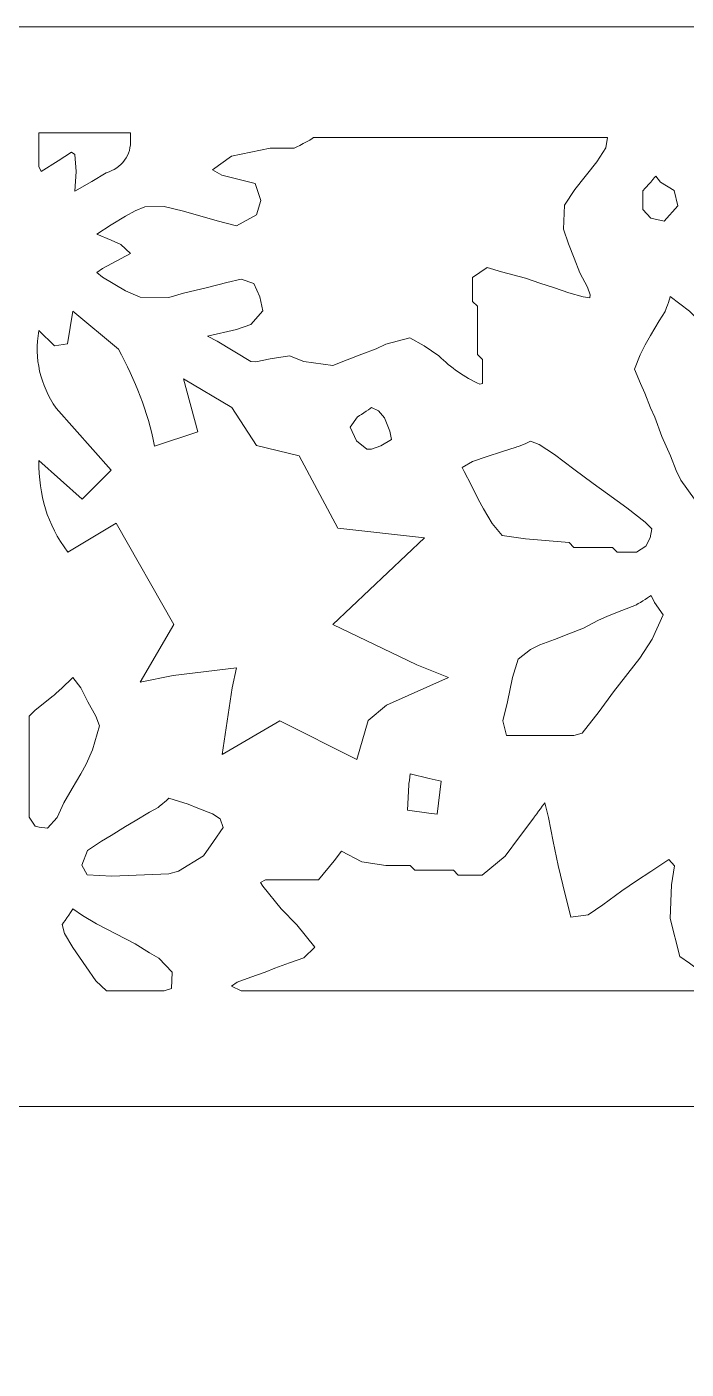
# Model space of a CAD drawing. Header units: centimetres. Extents: x -13.8 to 13.8, y -13.7 to 13.7.
# Drawn here: x 4.153 to 5.725, y 10.472 to 13.671 of the extents above; entities that cross this region are included whole.
import ezdxf

# ---------------------------------------------------------------- set-up
doc = ezdxf.new("R2010")
doc.units = ezdxf.units.CM
doc.header["$MEASUREMENT"] = 0
doc.layers.add('Layer 1', color=7, linetype='Continuous')

msp = doc.modelspace()

# ---------------------------------------------------------------- linework, layer by layer
at = {"layer": 'Layer 1', "lineweight": 0}
msp.add_lwpolyline([(0.95375, 0.85022), (13.77439, 0.85022), (13.77439, 13.67104), (0.95375, 13.67104), (0.95375, 0.85022)], close=True, dxfattribs=at)
at = {"layer": 'Layer 1', "color": 7, "lineweight": 0}
msp.add_lwpolyline([(3.52682, 3.42348), (11.2013, 3.42348), (11.2013, 11.09776), (3.52682, 11.09776), (3.52682, 3.42348)], close=True, dxfattribs=at)
for points, knots in [([(4.18174, 13.41845), (4.18174, 13.41845), (4.40023, 13.41845), (4.40023, 13.41845), (4.40023, 13.41845), (4.40023, 13.41845), (4.39986, 13.40398), (4.39986, 13.40398), (4.39986, 13.40398), (4.40327, 13.36511), (4.3789, 13.33389), (4.34234, 13.32341), (4.34234, 13.32341), (4.34234, 13.32341), (4.30786, 13.30264), (4.30786, 13.30264), (4.30786, 13.30264), (4.30786, 13.30264), (4.26785, 13.27959), (4.26785, 13.27959), (4.26785, 13.27959), (4.26785, 13.27959), (4.27052, 13.32645), (4.27052, 13.32645), (4.27052, 13.32645), (4.27052, 13.32645), (4.26785, 13.36664), (4.26785, 13.36664), (4.26785, 13.36664), (4.26785, 13.36664), (4.25928, 13.37217), (4.25928, 13.37217), (4.25928, 13.37217), (4.25928, 13.37217), (4.22745, 13.35198), (4.22745, 13.35198), (4.22745, 13.35198), (4.22745, 13.35198), (4.18726, 13.32608), (4.18726, 13.32608), (4.18726, 13.32608), (4.18726, 13.32608), (4.18173, 13.33809), (4.18173, 13.33809), (4.18173, 13.33809), (4.18173, 13.33809), (4.18174, 13.41845), (4.18174, 13.41845)], [0, 0, 0, 0, 0.0769231, 0.0769231, 0.0769231, 0.0769231, 0.1538462, 0.1538462, 0.1538462, 0.1538462, 0.2307692, 0.2307692, 0.2307692, 0.2307692, 0.3076923, 0.3076923, 0.3076923, 0.3076923, 0.3846154, 0.3846154, 0.3846154, 0.3846154, 0.4615385, 0.4615385, 0.4615385, 0.4615385, 0.5384615, 0.5384615, 0.5384615, 0.5384615, 0.6153846, 0.6153846, 0.6153846, 0.6153846, 0.6923077, 0.6923077, 0.6923077, 0.6923077, 0.7692308, 0.7692308, 0.7692308, 0.7692308, 0.8461538, 0.8461538, 0.8461538, 0.8461538, 1, 1, 1, 1]), ([(4.8365, 13.40702), (4.8365, 13.40702), (5.53754, 13.40702), (5.53754, 13.40702), (5.53754, 13.40702), (5.53754, 13.40702), (5.53336, 13.38265), (5.53336, 13.38265), (5.53336, 13.38265), (5.53336, 13.38265), (5.51145, 13.34913), (5.51145, 13.34913), (5.51145, 13.34913), (5.51145, 13.34913), (5.45964, 13.28341), (5.45964, 13.28341), (5.45964, 13.28341), (5.45964, 13.28341), (5.43487, 13.24589), (5.43487, 13.24589), (5.43487, 13.24589), (5.43487, 13.24589), (5.43201, 13.18855), (5.43201, 13.18855), (5.43201, 13.18855), (5.43201, 13.18855), (5.44458, 13.15407), (5.44458, 13.15407), (5.44458, 13.15407), (5.44458, 13.15407), (5.45792, 13.11959), (5.45792, 13.11959), (5.45792, 13.11959), (5.45792, 13.11959), (5.47144, 13.08511), (5.47144, 13.08511), (5.47144, 13.08511), (5.47144, 13.08511), (5.48935, 13.05063), (5.48935, 13.05063), (5.48935, 13.05063), (5.48935, 13.05063), (5.4962, 13.03235), (5.4962, 13.03235), (5.4962, 13.03235), (5.4962, 13.03235), (5.49525, 13.02492), (5.49525, 13.02492), (5.49525, 13.02492), (5.49525, 13.02492), (5.47906, 13.02759), (5.47906, 13.02759), (5.47906, 13.02759), (5.47906, 13.02759), (5.44514, 13.0373), (5.44514, 13.0373), (5.44514, 13.0373), (5.44514, 13.0373), (5.41066, 13.04873), (5.41066, 13.04873), (5.41066, 13.04873), (5.41066, 13.04873), (5.37618, 13.06035), (5.37618, 13.06035), (5.37618, 13.06035), (5.37618, 13.06035), (5.3417, 13.07178), (5.3417, 13.07178), (5.3417, 13.07178), (5.3417, 13.07178), (5.28455, 13.08683), (5.28455, 13.08683), (5.28455, 13.08683), (5.28455, 13.08683), (5.25007, 13.09749), (5.25007, 13.09749), (5.25007, 13.09749), (5.25007, 13.09749), (5.21559, 13.07386), (5.21559, 13.07386), (5.21559, 13.07386), (5.21559, 13.07386), (5.21559, 13.01615), (5.21559, 13.01615), (5.21559, 13.01615), (5.21559, 13.01615), (5.22742, 13.00491), (5.22742, 13.00491), (5.22742, 13.00491), (5.22742, 13.00491), (5.22742, 12.89003), (5.22742, 12.89003), (5.22742, 12.89003), (5.22742, 12.89003), (5.23885, 12.87841), (5.23885, 12.87841), (5.23885, 12.87841), (5.23885, 12.87841), (5.23885, 12.82107), (5.23885, 12.82107), (5.23885, 12.82107), (5.23885, 12.82107), (5.23295, 12.81916), (5.23295, 12.81916), (5.23295, 12.81916), (5.19543, 12.83707), (5.16474, 12.85784), (5.13503, 12.88697), (5.13503, 12.88697), (5.13503, 12.88697), (5.10055, 12.91078), (5.10055, 12.91078), (5.10055, 12.91078), (5.10055, 12.91078), (5.06607, 12.92964), (5.06607, 12.92964), (5.06607, 12.92964), (5.06607, 12.92964), (5.00892, 12.91459), (5.00892, 12.91459), (5.00892, 12.91459), (5.00892, 12.91459), (4.98585, 12.90393), (4.98585, 12.90393), (4.98585, 12.90393), (4.98585, 12.90393), (4.95137, 12.89078), (4.95137, 12.89078), (4.95137, 12.89078), (4.95137, 12.89078), (4.91689, 12.87726), (4.91689, 12.87726), (4.91689, 12.87726), (4.91689, 12.87726), (4.88241, 12.86392), (4.88241, 12.86392), (4.88241, 12.86392), (4.88241, 12.86392), (4.81346, 12.87345), (4.81346, 12.87345), (4.81346, 12.87345), (4.81346, 12.87345), (4.77898, 12.88697), (4.77898, 12.88697), (4.77898, 12.88697), (4.77898, 12.88697), (4.73307, 12.88012), (4.73307, 12.88012), (4.73307, 12.88012), (4.73307, 12.88012), (4.69859, 12.8725), (4.69859, 12.8725), (4.69859, 12.8725), (4.69859, 12.8725), (4.68697, 12.87327), (4.68697, 12.87327), (4.68697, 12.87327), (4.68697, 12.87327), (4.60659, 12.92148), (4.60659, 12.92148), (4.60659, 12.92148), (4.60659, 12.92148), (4.58392, 12.93386), (4.58392, 12.93386), (4.58392, 12.93386), (4.58392, 12.93386), (4.6525, 12.95005), (4.6525, 12.95005), (4.6525, 12.95005), (4.6525, 12.95005), (4.68698, 12.96188), (4.68698, 12.96188), (4.68698, 12.96188), (4.68698, 12.96188), (4.71595, 12.99427), (4.71595, 12.99427), (4.71595, 12.99427), (4.71595, 12.99427), (4.70833, 13.02761), (4.70833, 13.02761), (4.70833, 13.02761), (4.70833, 13.02761), (4.69386, 13.05941), (4.69386, 13.05941), (4.69386, 13.05941), (4.69386, 13.05941), (4.66433, 13.0697), (4.66433, 13.0697), (4.66433, 13.0697), (4.66433, 13.0697), (4.62985, 13.06131), (4.62985, 13.06131), (4.62985, 13.06131), (4.62985, 13.06131), (4.58355, 13.04969), (4.58355, 13.04969), (4.58355, 13.04969), (4.58355, 13.04969), (4.5264, 13.03617), (4.5264, 13.03617), (4.5264, 13.03617), (4.5264, 13.03617), (4.49192, 13.02588), (4.49192, 13.02588), (4.49192, 13.02588), (4.49192, 13.02588), (4.42297, 13.02702), (4.42297, 13.02702), (4.42297, 13.02702), (4.42297, 13.02702), (4.38849, 13.04168), (4.38849, 13.04168), (4.38849, 13.04168), (4.38849, 13.04168), (4.33306, 13.07446), (4.33306, 13.07446), (4.33306, 13.07446), (4.33306, 13.07446), (4.31954, 13.08512), (4.31954, 13.08512), (4.31954, 13.08512), (4.31954, 13.08512), (4.33306, 13.09483), (4.33306, 13.09483), (4.33306, 13.09483), (4.33306, 13.09483), (4.39992, 13.13103), (4.39992, 13.13103), (4.39992, 13.13103), (4.39992, 13.13103), (4.37687, 13.15199), (4.37687, 13.15199), (4.37687, 13.15199), (4.37687, 13.15199), (4.35401, 13.16265), (4.35401, 13.16265), (4.35401, 13.16265), (4.35401, 13.16265), (4.31953, 13.17694), (4.31953, 13.17694), (4.31953, 13.17694), (4.31953, 13.17694), (4.35401, 13.19924), (4.35401, 13.19924), (4.35401, 13.19924), (4.35401, 13.19924), (4.38849, 13.22001), (4.38849, 13.22001), (4.38849, 13.22001), (4.38849, 13.22001), (4.41135, 13.23276), (4.41135, 13.23276), (4.41135, 13.23276), (4.41135, 13.23276), (4.43442, 13.24191), (4.43442, 13.24191), (4.43442, 13.24191), (4.43442, 13.24191), (4.48014, 13.24305), (4.48014, 13.24305), (4.48014, 13.24305), (4.48014, 13.24305), (4.52644, 13.23162), (4.52644, 13.23162), (4.52644, 13.23162), (4.52644, 13.23162), (4.60664, 13.20857), (4.60664, 13.20857), (4.60664, 13.20857), (4.60664, 13.20857), (4.65255, 13.19714), (4.65255, 13.19714), (4.65255, 13.19714), (4.65255, 13.19714), (4.70055, 13.22304), (4.70055, 13.22304), (4.70055, 13.22304), (4.70055, 13.22304), (4.71121, 13.25752), (4.71121, 13.25752), (4.71121, 13.25752), (4.71121, 13.25752), (4.69769, 13.2979), (4.69769, 13.2979), (4.69769, 13.2979), (4.69769, 13.2979), (4.61808, 13.31753), (4.61808, 13.31753), (4.61808, 13.31753), (4.61808, 13.31753), (4.59541, 13.33028), (4.59541, 13.33028), (4.59541, 13.33028), (4.59541, 13.33028), (4.64113, 13.36267), (4.64113, 13.36267), (4.64113, 13.36267), (4.64113, 13.36267), (4.73315, 13.38191), (4.73315, 13.38191), (4.73315, 13.38191), (4.73315, 13.38191), (4.79055, 13.38194), (4.79055, 13.38194), (4.79055, 13.38194), (4.79039, 13.38186), (4.83174, 13.40226), (4.8365, 13.40702)], [0, 0, 0, 0, 0.0128205, 0.0128205, 0.0128205, 0.0128205, 0.025641, 0.025641, 0.025641, 0.025641, 0.0384615, 0.0384615, 0.0384615, 0.0384615, 0.0512821, 0.0512821, 0.0512821, 0.0512821, 0.0641026, 0.0641026, 0.0641026, 0.0641026, 0.0769231, 0.0769231, 0.0769231, 0.0769231, 0.0897436, 0.0897436, 0.0897436, 0.0897436, 0.1025641, 0.1025641, 0.1025641, 0.1025641, 0.1153846, 0.1153846, 0.1153846, 0.1153846, 0.1282051, 0.1282051, 0.1282051, 0.1282051, 0.1410256, 0.1410256, 0.1410256, 0.1410256, 0.1538462, 0.1538462, 0.1538462, 0.1538462, 0.1666667, 0.1666667, 0.1666667, 0.1666667, 0.1794872, 0.1794872, 0.1794872, 0.1794872, 0.1923077, 0.1923077, 0.1923077, 0.1923077, 0.2051282, 0.2051282, 0.2051282, 0.2051282, 0.2179487, 0.2179487, 0.2179487, 0.2179487, 0.2307692, 0.2307692, 0.2307692, 0.2307692, 0.2435897, 0.2435897, 0.2435897, 0.2435897, 0.2564103, 0.2564103, 0.2564103, 0.2564103, 0.2692308, 0.2692308, 0.2692308, 0.2692308, 0.2820513, 0.2820513, 0.2820513, 0.2820513, 0.2948718, 0.2948718, 0.2948718, 0.2948718, 0.3076923, 0.3076923, 0.3076923, 0.3076923, 0.3205128, 0.3205128, 0.3205128, 0.3205128, 0.3333333, 0.3333333, 0.3333333, 0.3333333, 0.3461538, 0.3461538, 0.3461538, 0.3461538, 0.3589744, 0.3589744, 0.3589744, 0.3589744, 0.3717949, 0.3717949, 0.3717949, 0.3717949, 0.3846154, 0.3846154, 0.3846154, 0.3846154, 0.3974359, 0.3974359, 0.3974359, 0.3974359, 0.4102564, 0.4102564, 0.4102564, 0.4102564, 0.4230769, 0.4230769, 0.4230769, 0.4230769, 0.4358974, 0.4358974, 0.4358974, 0.4358974, 0.4487179, 0.4487179, 0.4487179, 0.4487179, 0.4615385, 0.4615385, 0.4615385, 0.4615385, 0.474359, 0.474359, 0.474359, 0.474359, 0.4871795, 0.4871795, 0.4871795, 0.4871795, 0.5, 0.5, 0.5, 0.5, 0.5128205, 0.5128205, 0.5128205, 0.5128205, 0.525641, 0.525641, 0.525641, 0.525641, 0.5384615, 0.5384615, 0.5384615, 0.5384615, 0.5512821, 0.5512821, 0.5512821, 0.5512821, 0.5641026, 0.5641026, 0.5641026, 0.5641026, 0.5769231, 0.5769231, 0.5769231, 0.5769231, 0.5897436, 0.5897436, 0.5897436, 0.5897436, 0.6025641, 0.6025641, 0.6025641, 0.6025641, 0.6153846, 0.6153846, 0.6153846, 0.6153846, 0.6282051, 0.6282051, 0.6282051, 0.6282051, 0.6410256, 0.6410256, 0.6410256, 0.6410256, 0.6538462, 0.6538462, 0.6538462, 0.6538462, 0.6666667, 0.6666667, 0.6666667, 0.6666667, 0.6794872, 0.6794872, 0.6794872, 0.6794872, 0.6923077, 0.6923077, 0.6923077, 0.6923077, 0.7051282, 0.7051282, 0.7051282, 0.7051282, 0.7179487, 0.7179487, 0.7179487, 0.7179487, 0.7307692, 0.7307692, 0.7307692, 0.7307692, 0.7435897, 0.7435897, 0.7435897, 0.7435897, 0.7564103, 0.7564103, 0.7564103, 0.7564103, 0.7692308, 0.7692308, 0.7692308, 0.7692308, 0.7820513, 0.7820513, 0.7820513, 0.7820513, 0.7948718, 0.7948718, 0.7948718, 0.7948718, 0.8076923, 0.8076923, 0.8076923, 0.8076923, 0.8205128, 0.8205128, 0.8205128, 0.8205128, 0.8333333, 0.8333333, 0.8333333, 0.8333333, 0.8461538, 0.8461538, 0.8461538, 0.8461538, 0.8589744, 0.8589744, 0.8589744, 0.8589744, 0.8717949, 0.8717949, 0.8717949, 0.8717949, 0.8846154, 0.8846154, 0.8846154, 0.8846154, 0.8974359, 0.8974359, 0.8974359, 0.8974359, 0.9102564, 0.9102564, 0.9102564, 0.9102564, 0.9230769, 0.9230769, 0.9230769, 0.9230769, 0.9358974, 0.9358974, 0.9358974, 0.9358974, 0.9487179, 0.9487179, 0.9487179, 0.9487179, 0.9615385, 0.9615385, 0.9615385, 0.9615385, 0.974359, 0.974359, 0.974359, 0.974359, 1, 1, 1, 1]), ([(5.6524, 13.315), (5.6524, 13.315), (5.66364, 13.30053), (5.66364, 13.30053), (5.66364, 13.30053), (5.66364, 13.30053), (5.69603, 13.28129), (5.69603, 13.28129), (5.69603, 13.28129), (5.69603, 13.28129), (5.70497, 13.24472), (5.70497, 13.24472), (5.70497, 13.24472), (5.70497, 13.24472), (5.6724, 13.20776), (5.6724, 13.20776), (5.6724, 13.20776), (5.6724, 13.20776), (5.6406, 13.21501), (5.6406, 13.21501), (5.6406, 13.21501), (5.6406, 13.21501), (5.62174, 13.23538), (5.62174, 13.23538), (5.62174, 13.23538), (5.62174, 13.23538), (5.62174, 13.28015), (5.62174, 13.28015), (5.62174, 13.28015), (5.62173, 13.28015), (5.6465, 13.3087), (5.6524, 13.315)], [0, 0, 0, 0, 0.1111111, 0.1111111, 0.1111111, 0.1111111, 0.2222222, 0.2222222, 0.2222222, 0.2222222, 0.3333333, 0.3333333, 0.3333333, 0.3333333, 0.4444444, 0.4444444, 0.4444444, 0.4444444, 0.5555556, 0.5555556, 0.5555556, 0.5555556, 0.6666667, 0.6666667, 0.6666667, 0.6666667, 0.7777778, 0.7777778, 0.7777778, 0.7777778, 1, 1, 1, 1]), ([(5.68669, 13.02792), (5.68669, 13.02792), (5.7326, 12.99305), (5.7326, 12.99305), (5.7326, 12.99305), (5.7326, 12.99305), (5.75546, 12.97), (5.75546, 12.97), (5.75546, 12.97), (5.75546, 12.97), (5.80155, 12.93285), (5.80155, 12.93285), (5.80155, 12.93285), (5.80155, 12.93285), (5.83298, 12.84387), (5.83298, 12.84387), (5.83298, 12.84387), (5.83298, 12.84387), (5.82459, 12.78672), (5.82459, 12.78672), (5.82459, 12.78672), (5.82459, 12.78672), (5.82459, 12.75224), (5.82459, 12.75224), (5.82459, 12.75224), (5.82459, 12.75224), (5.81316, 12.74044), (5.81316, 12.74044), (5.81316, 12.74044), (5.81316, 12.74044), (5.81316, 12.64881), (5.81316, 12.64881), (5.81316, 12.64881), (5.81316, 12.64881), (5.80154, 12.63698), (5.80154, 12.63698), (5.80154, 12.63698), (5.80154, 12.63698), (5.80154, 12.54535), (5.80154, 12.54535), (5.80154, 12.54535), (5.80154, 12.54535), (5.7444, 12.54538), (5.7444, 12.54538), (5.7444, 12.54538), (5.7444, 12.54538), (5.71164, 12.59091), (5.71164, 12.59091), (5.71164, 12.59091), (5.71164, 12.59091), (5.70098, 12.61396), (5.70098, 12.61396), (5.70098, 12.61396), (5.70098, 12.61396), (5.68746, 12.64844), (5.68746, 12.64844), (5.68746, 12.64844), (5.68746, 12.64844), (5.67717, 12.67149), (5.67717, 12.67149), (5.67717, 12.67149), (5.67717, 12.67149), (5.66651, 12.69435), (5.66651, 12.69435), (5.66651, 12.69435), (5.66651, 12.69435), (5.65032, 12.74044), (5.65032, 12.74044), (5.65032, 12.74044), (5.65032, 12.74044), (5.63984, 12.76311), (5.63984, 12.76311), (5.63984, 12.76311), (5.63984, 12.76311), (5.62611, 12.79759), (5.62611, 12.79759), (5.62611, 12.79759), (5.62611, 12.79759), (5.61582, 12.82082), (5.61582, 12.82082), (5.61582, 12.82082), (5.61582, 12.82082), (5.60135, 12.8553), (5.60135, 12.8553), (5.60135, 12.8553), (5.60135, 12.8553), (5.61469, 12.88959), (5.61469, 12.88959), (5.61469, 12.88959), (5.61469, 12.88959), (5.62707, 12.91282), (5.62707, 12.91282), (5.62707, 12.91282), (5.62707, 12.91282), (5.63982, 12.93549), (5.63982, 12.93549), (5.63982, 12.93549), (5.63982, 12.93549), (5.66059, 12.96997), (5.66059, 12.96997), (5.66059, 12.96997), (5.66059, 12.96997), (5.67432, 12.99246), (5.67432, 12.99246), (5.67432, 12.99246), (5.67433, 12.9925), (5.68576, 13.02107), (5.68669, 13.02792)], [0, 0, 0, 0, 0.0357143, 0.0357143, 0.0357143, 0.0357143, 0.0714286, 0.0714286, 0.0714286, 0.0714286, 0.1071429, 0.1071429, 0.1071429, 0.1071429, 0.1428571, 0.1428571, 0.1428571, 0.1428571, 0.1785714, 0.1785714, 0.1785714, 0.1785714, 0.2142857, 0.2142857, 0.2142857, 0.2142857, 0.25, 0.25, 0.25, 0.25, 0.2857143, 0.2857143, 0.2857143, 0.2857143, 0.3214286, 0.3214286, 0.3214286, 0.3214286, 0.3571429, 0.3571429, 0.3571429, 0.3571429, 0.3928571, 0.3928571, 0.3928571, 0.3928571, 0.4285714, 0.4285714, 0.4285714, 0.4285714, 0.4642857, 0.4642857, 0.4642857, 0.4642857, 0.5, 0.5, 0.5, 0.5, 0.5357143, 0.5357143, 0.5357143, 0.5357143, 0.5714286, 0.5714286, 0.5714286, 0.5714286, 0.6071429, 0.6071429, 0.6071429, 0.6071429, 0.6428571, 0.6428571, 0.6428571, 0.6428571, 0.6785714, 0.6785714, 0.6785714, 0.6785714, 0.7142857, 0.7142857, 0.7142857, 0.7142857, 0.75, 0.75, 0.75, 0.75, 0.7857143, 0.7857143, 0.7857143, 0.7857143, 0.8214286, 0.8214286, 0.8214286, 0.8214286, 0.8571429, 0.8571429, 0.8571429, 0.8571429, 0.8928571, 0.8928571, 0.8928571, 0.8928571, 0.9285714, 0.9285714, 0.9285714, 0.9285714, 1, 1, 1, 1]), ([(4.26233, 12.99342), (4.26233, 12.99342), (4.37187, 12.90312), (4.37187, 12.90312), (4.37187, 12.90312), (4.41092, 12.82769), (4.4418, 12.75567), (4.4576, 12.67166), (4.4576, 12.67166), (4.4576, 12.67166), (4.56084, 12.70595), (4.56084, 12.70595), (4.56084, 12.70595), (4.56084, 12.70595), (4.52636, 12.83245), (4.52636, 12.83245), (4.52636, 12.83245), (4.52636, 12.83245), (4.64143, 12.7635), (4.64143, 12.7635), (4.64143, 12.7635), (4.64143, 12.7635), (4.70049, 12.6732), (4.70049, 12.6732), (4.70049, 12.6732), (4.70049, 12.6732), (4.80204, 12.64883), (4.80204, 12.64883), (4.80204, 12.64883), (4.80204, 12.64883), (4.89406, 12.47643), (4.89406, 12.47643), (4.89406, 12.47643), (4.89406, 12.47643), (5.10094, 12.45338), (5.10094, 12.45338), (5.10094, 12.45338), (5.10094, 12.45338), (4.88282, 12.24669), (4.88282, 12.24669), (4.88282, 12.24669), (4.88282, 12.24669), (5.08245, 12.15012), (5.08245, 12.15012), (5.08245, 12.15012), (5.08245, 12.15012), (5.15846, 12.12022), (5.15846, 12.12022), (5.15846, 12.12022), (5.15846, 12.12022), (5.01064, 12.05392), (5.01064, 12.05392), (5.01064, 12.05392), (5.01064, 12.05392), (4.96645, 12.01735), (4.96645, 12.01735), (4.96645, 12.01735), (4.96645, 12.01735), (4.93999, 11.92496), (4.93999, 11.92496), (4.93999, 11.92496), (4.93999, 11.92496), (4.75634, 12.01677), (4.75634, 12.01677), (4.75634, 12.01677), (4.75634, 12.01677), (4.61841, 11.93636), (4.61841, 11.93636), (4.61841, 11.93636), (4.61841, 11.93636), (4.64222, 12.09543), (4.64222, 12.09543), (4.64222, 12.09543), (4.64222, 12.09543), (4.65288, 12.14324), (4.65288, 12.14324), (4.65288, 12.14324), (4.65288, 12.14324), (4.50162, 12.12496), (4.50162, 12.12496), (4.50162, 12.12496), (4.50162, 12.12496), (4.42314, 12.10877), (4.42314, 12.10877), (4.42314, 12.10877), (4.42314, 12.10877), (4.50352, 12.24651), (4.50352, 12.24651), (4.50352, 12.24651), (4.50352, 12.24651), (4.36578, 12.48789), (4.36578, 12.48789), (4.36578, 12.48789), (4.36578, 12.48789), (4.25071, 12.41894), (4.25071, 12.41894), (4.25071, 12.41894), (4.20041, 12.48733), (4.18176, 12.55287), (4.18176, 12.63725), (4.18176, 12.63725), (4.18176, 12.63725), (4.285, 12.54544), (4.285, 12.54544), (4.285, 12.54544), (4.285, 12.54544), (4.35395, 12.61439), (4.35395, 12.61439), (4.35395, 12.61439), (4.35395, 12.61439), (4.22309, 12.76184), (4.22309, 12.76184), (4.22309, 12.76184), (4.1848, 12.8188), (4.16994, 12.879), (4.18174, 12.94739), (4.18174, 12.94739), (4.18174, 12.94739), (4.21889, 12.91043), (4.21889, 12.91043), (4.21889, 12.91043), (4.21889, 12.91043), (4.24993, 12.91519), (4.24993, 12.91519), (4.24993, 12.91519), (4.24993, 12.91519), (4.26233, 12.99342), (4.26233, 12.99342)], [0, 0, 0, 0, 0.030303, 0.030303, 0.030303, 0.030303, 0.0606061, 0.0606061, 0.0606061, 0.0606061, 0.0909091, 0.0909091, 0.0909091, 0.0909091, 0.1212121, 0.1212121, 0.1212121, 0.1212121, 0.1515152, 0.1515152, 0.1515152, 0.1515152, 0.1818182, 0.1818182, 0.1818182, 0.1818182, 0.2121212, 0.2121212, 0.2121212, 0.2121212, 0.2424242, 0.2424242, 0.2424242, 0.2424242, 0.2727273, 0.2727273, 0.2727273, 0.2727273, 0.3030303, 0.3030303, 0.3030303, 0.3030303, 0.3333333, 0.3333333, 0.3333333, 0.3333333, 0.3636364, 0.3636364, 0.3636364, 0.3636364, 0.3939394, 0.3939394, 0.3939394, 0.3939394, 0.4242424, 0.4242424, 0.4242424, 0.4242424, 0.4545455, 0.4545455, 0.4545455, 0.4545455, 0.4848485, 0.4848485, 0.4848485, 0.4848485, 0.5151515, 0.5151515, 0.5151515, 0.5151515, 0.5454545, 0.5454545, 0.5454545, 0.5454545, 0.5757576, 0.5757576, 0.5757576, 0.5757576, 0.6060606, 0.6060606, 0.6060606, 0.6060606, 0.6363636, 0.6363636, 0.6363636, 0.6363636, 0.6666667, 0.6666667, 0.6666667, 0.6666667, 0.6969697, 0.6969697, 0.6969697, 0.6969697, 0.7272727, 0.7272727, 0.7272727, 0.7272727, 0.7575758, 0.7575758, 0.7575758, 0.7575758, 0.7878788, 0.7878788, 0.7878788, 0.7878788, 0.8181818, 0.8181818, 0.8181818, 0.8181818, 0.8484848, 0.8484848, 0.8484848, 0.8484848, 0.8787879, 0.8787879, 0.8787879, 0.8787879, 0.9090909, 0.9090909, 0.9090909, 0.9090909, 0.9393939, 0.9393939, 0.9393939, 0.9393939, 1, 1, 1, 1]), ([(4.9744, 12.7635), (4.9744, 12.7635), (4.99155, 12.75569), (4.99155, 12.75569), (4.99155, 12.75569), (4.99155, 12.75569), (5.00565, 12.7395), (5.00565, 12.7395), (5.00565, 12.7395), (5.00565, 12.7395), (5.0184, 12.70711), (5.0184, 12.70711), (5.0184, 12.70711), (5.0184, 12.70711), (5.02221, 12.68769), (5.02221, 12.68769), (5.02221, 12.68769), (5.02221, 12.68769), (4.99705, 12.67264), (4.99705, 12.67264), (4.99705, 12.67264), (4.99705, 12.67264), (4.97438, 12.66465), (4.97438, 12.66465), (4.97438, 12.66465), (4.97438, 12.66465), (4.96372, 12.66465), (4.96372, 12.66465), (4.96372, 12.66465), (4.96372, 12.66465), (4.93895, 12.68389), (4.93895, 12.68389), (4.93895, 12.68389), (4.93895, 12.68389), (4.92371, 12.71665), (4.92371, 12.71665), (4.92371, 12.71665), (4.92371, 12.71665), (4.94162, 12.74142), (4.94162, 12.74142), (4.94162, 12.74142), (4.94165, 12.74141), (4.96967, 12.7595), (4.9744, 12.7635)], [0, 0, 0, 0, 0.0833333, 0.0833333, 0.0833333, 0.0833333, 0.1666667, 0.1666667, 0.1666667, 0.1666667, 0.25, 0.25, 0.25, 0.25, 0.3333333, 0.3333333, 0.3333333, 0.3333333, 0.4166667, 0.4166667, 0.4166667, 0.4166667, 0.5, 0.5, 0.5, 0.5, 0.5833333, 0.5833333, 0.5833333, 0.5833333, 0.6666667, 0.6666667, 0.6666667, 0.6666667, 0.75, 0.75, 0.75, 0.75, 0.8333333, 0.8333333, 0.8333333, 0.8333333, 1, 1, 1, 1]), ([(5.35353, 12.6833), (5.35353, 12.6833), (5.37449, 12.67531), (5.37449, 12.67531), (5.37449, 12.67531), (5.37449, 12.67531), (5.41069, 12.6515), (5.41069, 12.6515), (5.41069, 12.6515), (5.41069, 12.6515), (5.45699, 12.61702), (5.45699, 12.61702), (5.45699, 12.61702), (5.45699, 12.61702), (5.50271, 12.58254), (5.50271, 12.58254), (5.50271, 12.58254), (5.50271, 12.58254), (5.53719, 12.55815), (5.53719, 12.55815), (5.53719, 12.55815), (5.53719, 12.55815), (5.5831, 12.52481), (5.5831, 12.52481), (5.5831, 12.52481), (5.5831, 12.52481), (5.6271, 12.49033), (5.6271, 12.49033), (5.6271, 12.49033), (5.6271, 12.49033), (5.64271, 12.47432), (5.64271, 12.47432), (5.64271, 12.47432), (5.64271, 12.47432), (5.6389, 12.45299), (5.6389, 12.45299), (5.6389, 12.45299), (5.6389, 12.45299), (5.62824, 12.43299), (5.62824, 12.43299), (5.62824, 12.43299), (5.62824, 12.43299), (5.60652, 12.41889), (5.60652, 12.41889), (5.60652, 12.41889), (5.60652, 12.41889), (5.5604, 12.41891), (5.5604, 12.41891), (5.5604, 12.41891), (5.5604, 12.41891), (5.54897, 12.43034), (5.54897, 12.43034), (5.54897, 12.43034), (5.54897, 12.43034), (5.45695, 12.43034), (5.45695, 12.43034), (5.45695, 12.43034), (5.45695, 12.43034), (5.44552, 12.44196), (5.44552, 12.44196), (5.44552, 12.44196), (5.44552, 12.44196), (5.3417, 12.45035), (5.3417, 12.45035), (5.3417, 12.45035), (5.3417, 12.45035), (5.28627, 12.45892), (5.28627, 12.45892), (5.28627, 12.45892), (5.28627, 12.45892), (5.26246, 12.4875), (5.26246, 12.4875), (5.26246, 12.4875), (5.26246, 12.4875), (5.2415, 12.52198), (5.2415, 12.52198), (5.2415, 12.52198), (5.2415, 12.52198), (5.22912, 12.54503), (5.22912, 12.54503), (5.22912, 12.54503), (5.22912, 12.54503), (5.21256, 12.57951), (5.21256, 12.57951), (5.21256, 12.57951), (5.21256, 12.57951), (5.1956, 12.61131), (5.1956, 12.61131), (5.1956, 12.61131), (5.1956, 12.61131), (5.19084, 12.62046), (5.19084, 12.62046), (5.19084, 12.62046), (5.19084, 12.62046), (5.21561, 12.63493), (5.21561, 12.63493), (5.21561, 12.63493), (5.21561, 12.63493), (5.25009, 12.64673), (5.25009, 12.64673), (5.25009, 12.64673), (5.25009, 12.64673), (5.28457, 12.65816), (5.28457, 12.65816), (5.28457, 12.65816), (5.28457, 12.65816), (5.31981, 12.66919), (5.31981, 12.66919), (5.31981, 12.66919), (5.31979, 12.6692), (5.34837, 12.67986), (5.35353, 12.6833)], [0, 0, 0, 0, 0.0344828, 0.0344828, 0.0344828, 0.0344828, 0.0689655, 0.0689655, 0.0689655, 0.0689655, 0.1034483, 0.1034483, 0.1034483, 0.1034483, 0.137931, 0.137931, 0.137931, 0.137931, 0.1724138, 0.1724138, 0.1724138, 0.1724138, 0.2068966, 0.2068966, 0.2068966, 0.2068966, 0.2413793, 0.2413793, 0.2413793, 0.2413793, 0.2758621, 0.2758621, 0.2758621, 0.2758621, 0.3103448, 0.3103448, 0.3103448, 0.3103448, 0.3448276, 0.3448276, 0.3448276, 0.3448276, 0.3793103, 0.3793103, 0.3793103, 0.3793103, 0.4137931, 0.4137931, 0.4137931, 0.4137931, 0.4482759, 0.4482759, 0.4482759, 0.4482759, 0.4827586, 0.4827586, 0.4827586, 0.4827586, 0.5172414, 0.5172414, 0.5172414, 0.5172414, 0.5517241, 0.5517241, 0.5517241, 0.5517241, 0.5862069, 0.5862069, 0.5862069, 0.5862069, 0.6206897, 0.6206897, 0.6206897, 0.6206897, 0.6551724, 0.6551724, 0.6551724, 0.6551724, 0.6896552, 0.6896552, 0.6896552, 0.6896552, 0.7241379, 0.7241379, 0.7241379, 0.7241379, 0.7586207, 0.7586207, 0.7586207, 0.7586207, 0.7931034, 0.7931034, 0.7931034, 0.7931034, 0.8275862, 0.8275862, 0.8275862, 0.8275862, 0.862069, 0.862069, 0.862069, 0.862069, 0.8965517, 0.8965517, 0.8965517, 0.8965517, 0.9310345, 0.9310345, 0.9310345, 0.9310345, 1, 1, 1, 1]), ([(5.64097, 12.31545), (5.64097, 12.31545), (5.64917, 12.29926), (5.64917, 12.29926), (5.64917, 12.29926), (5.64917, 12.29926), (5.66954, 12.26936), (5.66954, 12.26936), (5.66954, 12.26936), (5.66954, 12.26936), (5.64364, 12.21184), (5.64364, 12.21184), (5.64364, 12.21184), (5.64364, 12.21184), (5.61467, 12.16593), (5.61467, 12.16593), (5.61467, 12.16593), (5.61467, 12.16593), (5.5518, 12.08573), (5.5518, 12.08573), (5.5518, 12.08573), (5.5518, 12.08573), (5.51714, 12.03943), (5.51714, 12.03943), (5.51714, 12.03943), (5.51714, 12.03943), (5.47692, 11.98781), (5.47692, 11.98781), (5.47692, 11.98781), (5.47692, 11.98781), (5.45692, 11.98228), (5.45692, 11.98228), (5.45692, 11.98228), (5.45692, 11.98228), (5.29635, 11.98229), (5.29635, 11.98229), (5.29635, 11.98229), (5.29635, 11.98229), (5.28741, 12.01677), (5.28741, 12.01677), (5.28741, 12.01677), (5.28741, 12.01677), (5.29903, 12.06249), (5.29903, 12.06249), (5.29903, 12.06249), (5.29903, 12.06249), (5.31046, 12.12001), (5.31046, 12.12001), (5.31046, 12.12001), (5.31046, 12.12001), (5.32456, 12.1642), (5.32456, 12.1642), (5.32456, 12.1642), (5.32456, 12.1642), (5.35351, 12.18687), (5.35351, 12.18687), (5.35351, 12.18687), (5.35351, 12.18687), (5.37618, 12.19772), (5.37618, 12.19772), (5.37618, 12.19772), (5.37618, 12.19772), (5.41066, 12.21068), (5.41066, 12.21068), (5.41066, 12.21068), (5.41066, 12.21068), (5.44514, 12.2246), (5.44514, 12.2246), (5.44514, 12.2246), (5.44514, 12.2246), (5.47962, 12.23794), (5.47962, 12.23794), (5.47962, 12.23794), (5.47962, 12.23794), (5.5141, 12.25585), (5.5141, 12.25585), (5.5141, 12.25585), (5.5141, 12.25585), (5.53715, 12.26651), (5.53715, 12.26651), (5.53715, 12.26651), (5.53715, 12.26651), (5.57163, 12.27966), (5.57163, 12.27966), (5.57163, 12.27966), (5.57163, 12.27966), (5.60611, 12.29355), (5.60611, 12.29355), (5.60611, 12.29355), (5.60612, 12.29355), (5.6347, 12.31029), (5.64097, 12.31545)], [0, 0, 0, 0, 0.0416667, 0.0416667, 0.0416667, 0.0416667, 0.0833333, 0.0833333, 0.0833333, 0.0833333, 0.125, 0.125, 0.125, 0.125, 0.1666667, 0.1666667, 0.1666667, 0.1666667, 0.2083333, 0.2083333, 0.2083333, 0.2083333, 0.25, 0.25, 0.25, 0.25, 0.2916667, 0.2916667, 0.2916667, 0.2916667, 0.3333333, 0.3333333, 0.3333333, 0.3333333, 0.375, 0.375, 0.375, 0.375, 0.4166667, 0.4166667, 0.4166667, 0.4166667, 0.4583333, 0.4583333, 0.4583333, 0.4583333, 0.5, 0.5, 0.5, 0.5, 0.5416667, 0.5416667, 0.5416667, 0.5416667, 0.5833333, 0.5833333, 0.5833333, 0.5833333, 0.625, 0.625, 0.625, 0.625, 0.6666667, 0.6666667, 0.6666667, 0.6666667, 0.7083333, 0.7083333, 0.7083333, 0.7083333, 0.75, 0.75, 0.75, 0.75, 0.7916667, 0.7916667, 0.7916667, 0.7916667, 0.8333333, 0.8333333, 0.8333333, 0.8333333, 0.875, 0.875, 0.875, 0.875, 0.9166667, 0.9166667, 0.9166667, 0.9166667, 1, 1, 1, 1]), ([(4.26233, 12.11998), (4.26233, 12.11998), (4.28194, 12.09521), (4.28194, 12.09521), (4.28194, 12.09521), (4.28194, 12.09521), (4.2985, 12.06245), (4.2985, 12.06245), (4.2985, 12.06245), (4.2985, 12.06245), (4.31736, 12.02797), (4.31736, 12.02797), (4.31736, 12.02797), (4.31736, 12.02797), (4.32612, 12.00492), (4.32612, 12.00492), (4.32612, 12.00492), (4.32612, 12.00492), (4.30993, 11.94777), (4.30993, 11.94777), (4.30993, 11.94777), (4.30993, 11.94777), (4.29469, 11.91329), (4.29469, 11.91329), (4.29469, 11.91329), (4.29469, 11.91329), (4.28194, 11.89024), (4.28194, 11.89024), (4.28194, 11.89024), (4.28194, 11.89024), (4.26138, 11.85576), (4.26138, 11.85576), (4.26138, 11.85576), (4.26138, 11.85576), (4.24098, 11.82128), (4.24098, 11.82128), (4.24098, 11.82128), (4.24098, 11.82128), (4.22574, 11.7868), (4.22574, 11.7868), (4.22574, 11.7868), (4.22574, 11.7868), (4.20269, 11.7609), (4.20269, 11.7609), (4.20269, 11.7609), (4.20269, 11.7609), (4.18269, 11.76376), (4.18269, 11.76376), (4.18269, 11.76376), (4.18269, 11.76376), (4.17298, 11.76585), (4.17298, 11.76585), (4.17298, 11.76585), (4.17298, 11.76585), (4.15888, 11.78718), (4.15888, 11.78718), (4.15888, 11.78718), (4.15888, 11.78718), (4.15888, 12.02835), (4.15888, 12.02835), (4.15888, 12.02835), (4.15888, 12.02835), (4.17298, 12.04227), (4.17298, 12.04227), (4.17298, 12.04227), (4.17298, 12.04227), (4.21621, 12.07675), (4.21621, 12.07675), (4.21621, 12.07675), (4.21624, 12.07675), (4.2568, 12.11313), (4.26233, 12.11998)], [0, 0, 0, 0, 0.0526316, 0.0526316, 0.0526316, 0.0526316, 0.1052632, 0.1052632, 0.1052632, 0.1052632, 0.1578947, 0.1578947, 0.1578947, 0.1578947, 0.2105263, 0.2105263, 0.2105263, 0.2105263, 0.2631579, 0.2631579, 0.2631579, 0.2631579, 0.3157895, 0.3157895, 0.3157895, 0.3157895, 0.3684211, 0.3684211, 0.3684211, 0.3684211, 0.4210526, 0.4210526, 0.4210526, 0.4210526, 0.4736842, 0.4736842, 0.4736842, 0.4736842, 0.5263158, 0.5263158, 0.5263158, 0.5263158, 0.5789474, 0.5789474, 0.5789474, 0.5789474, 0.6315789, 0.6315789, 0.6315789, 0.6315789, 0.6842105, 0.6842105, 0.6842105, 0.6842105, 0.7368421, 0.7368421, 0.7368421, 0.7368421, 0.7894737, 0.7894737, 0.7894737, 0.7894737, 0.8421053, 0.8421053, 0.8421053, 0.8421053, 0.8947368, 0.8947368, 0.8947368, 0.8947368, 1, 1, 1, 1]), ([(5.06643, 11.89064), (5.06643, 11.89064), (5.11234, 11.87958), (5.11234, 11.87958), (5.11234, 11.87958), (5.11234, 11.87958), (5.14092, 11.87291), (5.14092, 11.87291), (5.14092, 11.87291), (5.14092, 11.87291), (5.13121, 11.7948), (5.13121, 11.7948), (5.13121, 11.7948), (5.13121, 11.7948), (5.11121, 11.79652), (5.11121, 11.79652), (5.11121, 11.79652), (5.11121, 11.79652), (5.06054, 11.80395), (5.06054, 11.80395), (5.06054, 11.80395), (5.06054, 11.80395), (5.0634, 11.86433), (5.0634, 11.86433), (5.0634, 11.86433), (5.06338, 11.86434), (5.06643, 11.88397), (5.06643, 11.89064)], [0, 0, 0, 0, 0.125, 0.125, 0.125, 0.125, 0.25, 0.25, 0.25, 0.25, 0.375, 0.375, 0.375, 0.375, 0.5, 0.5, 0.5, 0.5, 0.625, 0.625, 0.625, 0.625, 0.75, 0.75, 0.75, 0.75, 1, 1, 1, 1]), ([(4.49188, 11.83291), (4.49188, 11.83291), (4.53779, 11.81844), (4.53779, 11.81844), (4.53779, 11.81844), (4.53779, 11.81844), (4.56084, 11.80891), (4.56084, 11.80891), (4.56084, 11.80891), (4.56084, 11.80891), (4.59532, 11.79539), (4.59532, 11.79539), (4.59532, 11.79539), (4.59532, 11.79539), (4.61418, 11.78301), (4.61418, 11.78301), (4.61418, 11.78301), (4.61418, 11.78301), (4.62103, 11.76261), (4.62103, 11.76261), (4.62103, 11.76261), (4.62103, 11.76261), (4.59796, 11.72927), (4.59796, 11.72927), (4.59796, 11.72927), (4.59796, 11.72927), (4.57415, 11.69479), (4.57415, 11.69479), (4.57415, 11.69479), (4.57415, 11.69479), (4.51454, 11.65859), (4.51454, 11.65859), (4.51454, 11.65859), (4.51454, 11.65859), (4.49187, 11.65211), (4.49187, 11.65211), (4.49187, 11.65211), (4.49187, 11.65211), (4.35603, 11.64698), (4.35603, 11.64698), (4.35603, 11.64698), (4.35603, 11.64698), (4.29679, 11.64947), (4.29679, 11.64947), (4.29679, 11.64947), (4.29679, 11.64947), (4.28404, 11.6731), (4.28404, 11.6731), (4.28404, 11.6731), (4.28404, 11.6731), (4.29756, 11.70816), (4.29756, 11.70816), (4.29756, 11.70816), (4.29756, 11.70816), (4.3309, 11.73025), (4.3309, 11.73025), (4.3309, 11.73025), (4.3309, 11.73025), (4.35395, 11.74377), (4.35395, 11.74377), (4.35395, 11.74377), (4.35395, 11.74377), (4.38843, 11.76473), (4.38843, 11.76473), (4.38843, 11.76473), (4.38843, 11.76473), (4.41129, 11.77825), (4.41129, 11.77825), (4.41129, 11.77825), (4.41129, 11.77825), (4.44579, 11.79921), (4.44579, 11.79921), (4.44579, 11.79921), (4.44579, 11.79921), (4.46598, 11.81064), (4.46598, 11.81064), (4.46598, 11.81064), (4.46598, 11.81063), (4.48675, 11.82719), (4.49188, 11.83291)], [0, 0, 0, 0, 0.047619, 0.047619, 0.047619, 0.047619, 0.0952381, 0.0952381, 0.0952381, 0.0952381, 0.1428571, 0.1428571, 0.1428571, 0.1428571, 0.1904762, 0.1904762, 0.1904762, 0.1904762, 0.2380952, 0.2380952, 0.2380952, 0.2380952, 0.2857143, 0.2857143, 0.2857143, 0.2857143, 0.3333333, 0.3333333, 0.3333333, 0.3333333, 0.3809524, 0.3809524, 0.3809524, 0.3809524, 0.4285714, 0.4285714, 0.4285714, 0.4285714, 0.4761905, 0.4761905, 0.4761905, 0.4761905, 0.5238095, 0.5238095, 0.5238095, 0.5238095, 0.5714286, 0.5714286, 0.5714286, 0.5714286, 0.6190476, 0.6190476, 0.6190476, 0.6190476, 0.6666667, 0.6666667, 0.6666667, 0.6666667, 0.7142857, 0.7142857, 0.7142857, 0.7142857, 0.7619048, 0.7619048, 0.7619048, 0.7619048, 0.8095238, 0.8095238, 0.8095238, 0.8095238, 0.8571429, 0.8571429, 0.8571429, 0.8571429, 0.9047619, 0.9047619, 0.9047619, 0.9047619, 1, 1, 1, 1]), ([(5.388, 11.82166), (5.388, 11.82166), (5.39657, 11.78679), (5.39657, 11.78679), (5.39657, 11.78679), (5.39657, 11.78679), (5.408, 11.72927), (5.408, 11.72927), (5.408, 11.72927), (5.408, 11.72927), (5.41943, 11.67212), (5.41943, 11.67212), (5.41943, 11.67212), (5.41943, 11.67212), (5.43105, 11.62582), (5.43105, 11.62582), (5.43105, 11.62582), (5.43105, 11.62582), (5.4501, 11.54922), (5.4501, 11.54922), (5.4501, 11.54922), (5.4501, 11.54922), (5.49145, 11.55475), (5.49145, 11.55475), (5.49145, 11.55475), (5.49145, 11.55475), (5.52593, 11.57817), (5.52593, 11.57817), (5.52593, 11.57817), (5.52593, 11.57817), (5.57165, 11.61169), (5.57165, 11.61169), (5.57165, 11.61169), (5.57165, 11.61169), (5.60613, 11.6355), (5.60613, 11.6355), (5.60613, 11.6355), (5.60613, 11.6355), (5.64061, 11.65817), (5.64061, 11.65817), (5.64061, 11.65817), (5.64061, 11.65817), (5.68366, 11.68616), (5.68366, 11.68616), (5.68366, 11.68616), (5.68366, 11.68616), (5.69718, 11.67092), (5.69718, 11.67092), (5.69718, 11.67092), (5.69718, 11.67092), (5.68956, 11.62578), (5.68956, 11.62578), (5.68956, 11.62578), (5.68956, 11.62578), (5.6867, 11.54577), (5.6867, 11.54577), (5.6867, 11.54577), (5.6867, 11.54577), (5.70956, 11.45528), (5.70956, 11.45528), (5.70956, 11.45528), (5.70956, 11.45528), (5.73261, 11.43927), (5.73261, 11.43927), (5.73261, 11.43927), (5.73261, 11.43927), (5.77852, 11.40479), (5.77852, 11.40479), (5.77852, 11.40479), (5.77852, 11.40479), (5.80747, 11.37907), (5.80747, 11.37907), (5.80747, 11.37907), (5.80747, 11.37907), (5.81319, 11.37354), (5.81319, 11.37354), (5.81319, 11.37354), (5.81319, 11.37354), (4.66426, 11.37356), (4.66426, 11.37356), (4.66426, 11.37356), (4.66426, 11.37356), (4.64103, 11.38459), (4.64103, 11.38459), (4.64103, 11.38459), (4.64103, 11.38459), (4.65455, 11.39412), (4.65455, 11.39412), (4.65455, 11.39412), (4.65455, 11.39412), (4.68694, 11.40595), (4.68694, 11.40595), (4.68694, 11.40595), (4.68694, 11.40595), (4.72142, 11.41796), (4.72142, 11.41796), (4.72142, 11.41796), (4.72142, 11.41796), (4.74449, 11.42767), (4.74449, 11.42767), (4.74449, 11.42767), (4.74449, 11.42767), (4.77897, 11.44042), (4.77897, 11.44042), (4.77897, 11.44042), (4.77897, 11.44042), (4.81345, 11.45166), (4.81345, 11.45166), (4.81345, 11.45166), (4.81345, 11.45166), (4.83935, 11.47756), (4.83935, 11.47756), (4.83935, 11.47756), (4.83935, 11.47756), (4.79688, 11.53032), (4.79688, 11.53032), (4.79688, 11.53032), (4.79688, 11.53032), (4.75915, 11.56861), (4.75915, 11.56861), (4.75915, 11.56861), (4.75915, 11.56861), (4.71592, 11.62309), (4.71592, 11.62309), (4.71592, 11.62309), (4.71592, 11.62309), (4.71002, 11.63166), (4.71002, 11.63166), (4.71002, 11.63166), (4.71002, 11.63166), (4.72182, 11.63756), (4.72182, 11.63756), (4.72182, 11.63756), (4.72182, 11.63756), (4.8483, 11.63757), (4.8483, 11.63757), (4.8483, 11.63757), (4.8483, 11.63757), (4.88545, 11.68329), (4.88545, 11.68329), (4.88545, 11.68329), (4.88545, 11.68329), (4.90336, 11.70634), (4.90336, 11.70634), (4.90336, 11.70634), (4.90336, 11.70634), (4.95136, 11.68062), (4.95136, 11.68062), (4.95136, 11.68062), (4.95136, 11.68062), (5.00891, 11.67205), (5.00891, 11.67205), (5.00891, 11.67205), (5.00891, 11.67205), (5.06643, 11.67204), (5.06643, 11.67204), (5.06643, 11.67204), (5.06643, 11.67204), (5.07786, 11.66061), (5.07786, 11.66061), (5.07786, 11.66061), (5.07786, 11.66061), (5.16988, 11.66061), (5.16988, 11.66061), (5.16988, 11.66061), (5.16988, 11.66061), (5.18112, 11.64918), (5.18112, 11.64918), (5.18112, 11.64918), (5.18112, 11.64918), (5.23883, 11.64918), (5.23883, 11.64918), (5.23883, 11.64918), (5.23883, 11.64918), (5.29312, 11.69471), (5.29312, 11.69471), (5.29312, 11.69471), (5.29312, 11.69471), (5.3276, 11.7408), (5.3276, 11.7408), (5.3276, 11.7408), (5.3276, 11.7408), (5.3617, 11.78596), (5.3617, 11.78596), (5.3617, 11.78596), (5.3617, 11.78605), (5.38284, 11.81481), (5.388, 11.82166)], [0, 0, 0, 0, 0.0208333, 0.0208333, 0.0208333, 0.0208333, 0.0416667, 0.0416667, 0.0416667, 0.0416667, 0.0625, 0.0625, 0.0625, 0.0625, 0.0833333, 0.0833333, 0.0833333, 0.0833333, 0.1041667, 0.1041667, 0.1041667, 0.1041667, 0.125, 0.125, 0.125, 0.125, 0.1458333, 0.1458333, 0.1458333, 0.1458333, 0.1666667, 0.1666667, 0.1666667, 0.1666667, 0.1875, 0.1875, 0.1875, 0.1875, 0.2083333, 0.2083333, 0.2083333, 0.2083333, 0.2291667, 0.2291667, 0.2291667, 0.2291667, 0.25, 0.25, 0.25, 0.25, 0.2708333, 0.2708333, 0.2708333, 0.2708333, 0.2916667, 0.2916667, 0.2916667, 0.2916667, 0.3125, 0.3125, 0.3125, 0.3125, 0.3333333, 0.3333333, 0.3333333, 0.3333333, 0.3541667, 0.3541667, 0.3541667, 0.3541667, 0.375, 0.375, 0.375, 0.375, 0.3958333, 0.3958333, 0.3958333, 0.3958333, 0.4166667, 0.4166667, 0.4166667, 0.4166667, 0.4375, 0.4375, 0.4375, 0.4375, 0.4583333, 0.4583333, 0.4583333, 0.4583333, 0.4791667, 0.4791667, 0.4791667, 0.4791667, 0.5, 0.5, 0.5, 0.5, 0.5208333, 0.5208333, 0.5208333, 0.5208333, 0.5416667, 0.5416667, 0.5416667, 0.5416667, 0.5625, 0.5625, 0.5625, 0.5625, 0.5833333, 0.5833333, 0.5833333, 0.5833333, 0.6041667, 0.6041667, 0.6041667, 0.6041667, 0.625, 0.625, 0.625, 0.625, 0.6458333, 0.6458333, 0.6458333, 0.6458333, 0.6666667, 0.6666667, 0.6666667, 0.6666667, 0.6875, 0.6875, 0.6875, 0.6875, 0.7083333, 0.7083333, 0.7083333, 0.7083333, 0.7291667, 0.7291667, 0.7291667, 0.7291667, 0.75, 0.75, 0.75, 0.75, 0.7708333, 0.7708333, 0.7708333, 0.7708333, 0.7916667, 0.7916667, 0.7916667, 0.7916667, 0.8125, 0.8125, 0.8125, 0.8125, 0.8333333, 0.8333333, 0.8333333, 0.8333333, 0.8541667, 0.8541667, 0.8541667, 0.8541667, 0.875, 0.875, 0.875, 0.875, 0.8958333, 0.8958333, 0.8958333, 0.8958333, 0.9166667, 0.9166667, 0.9166667, 0.9166667, 0.9375, 0.9375, 0.9375, 0.9375, 0.9583333, 0.9583333, 0.9583333, 0.9583333, 1, 1, 1, 1]), ([(4.26233, 11.56869), (4.26233, 11.56869), (4.28614, 11.55308), (4.28614, 11.55308), (4.28614, 11.55308), (4.28614, 11.55308), (4.31948, 11.53308), (4.31948, 11.53308), (4.31948, 11.53308), (4.31948, 11.53308), (4.36539, 11.50945), (4.36539, 11.50945), (4.36539, 11.50945), (4.36539, 11.50945), (4.38844, 11.49762), (4.38844, 11.49762), (4.38844, 11.49762), (4.38844, 11.49762), (4.4113, 11.48524), (4.4113, 11.48524), (4.4113, 11.48524), (4.4113, 11.48524), (4.4458, 11.46428), (4.4458, 11.46428), (4.4458, 11.46428), (4.4458, 11.46428), (4.46808, 11.45153), (4.46808, 11.45153), (4.46808, 11.45153), (4.46808, 11.45153), (4.49951, 11.41801), (4.49951, 11.41801), (4.49951, 11.41801), (4.49951, 11.41801), (4.49779, 11.37914), (4.49779, 11.37914), (4.49779, 11.37914), (4.49779, 11.37914), (4.48046, 11.37361), (4.48046, 11.37361), (4.48046, 11.37361), (4.48046, 11.37361), (4.34271, 11.37362), (4.34271, 11.37362), (4.34271, 11.37362), (4.34271, 11.37362), (4.31736, 11.39743), (4.31736, 11.39743), (4.31736, 11.39743), (4.31736, 11.39743), (4.29469, 11.43077), (4.29469, 11.43077), (4.29469, 11.43077), (4.29469, 11.43077), (4.26307, 11.47668), (4.26307, 11.47668), (4.26307, 11.47668), (4.26307, 11.47668), (4.24307, 11.51039), (4.24307, 11.51039), (4.24307, 11.51039), (4.24307, 11.51039), (4.23717, 11.53116), (4.23717, 11.53116), (4.23717, 11.53116), (4.2372, 11.53115), (4.25966, 11.56182), (4.26233, 11.56869)], [0, 0, 0, 0, 0.0555556, 0.0555556, 0.0555556, 0.0555556, 0.1111111, 0.1111111, 0.1111111, 0.1111111, 0.1666667, 0.1666667, 0.1666667, 0.1666667, 0.2222222, 0.2222222, 0.2222222, 0.2222222, 0.2777778, 0.2777778, 0.2777778, 0.2777778, 0.3333333, 0.3333333, 0.3333333, 0.3333333, 0.3888889, 0.3888889, 0.3888889, 0.3888889, 0.4444444, 0.4444444, 0.4444444, 0.4444444, 0.5, 0.5, 0.5, 0.5, 0.5555556, 0.5555556, 0.5555556, 0.5555556, 0.6111111, 0.6111111, 0.6111111, 0.6111111, 0.6666667, 0.6666667, 0.6666667, 0.6666667, 0.7222222, 0.7222222, 0.7222222, 0.7222222, 0.7777778, 0.7777778, 0.7777778, 0.7777778, 0.8333333, 0.8333333, 0.8333333, 0.8333333, 0.8888889, 0.8888889, 0.8888889, 0.8888889, 1, 1, 1, 1])]:
    msp.add_open_spline(points, degree=3, knots=knots, dxfattribs=at)

doc.saveas('drawing.dxf')
